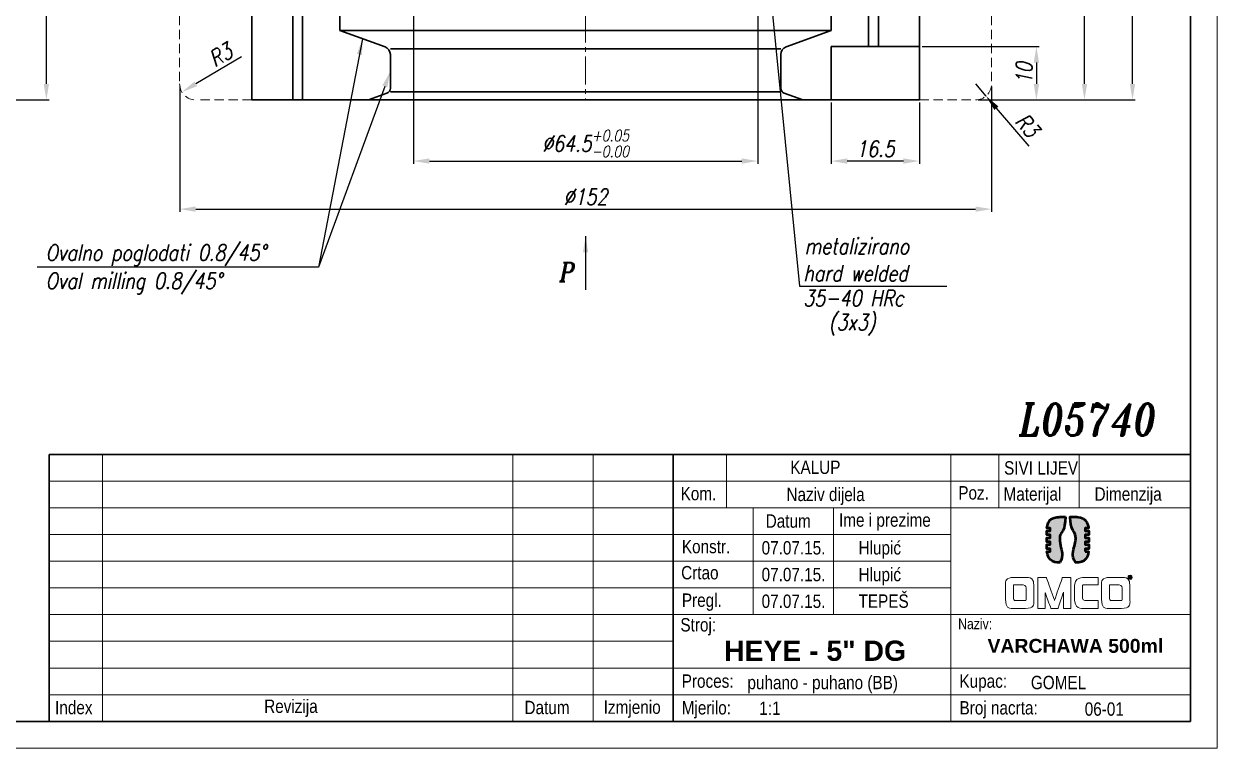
# Model space of a CAD drawing. Extents: x -180 to 1007, y -94 to 522.
# Drawn here: x 208.1 to 431.5, y -94.1 to 41.5 of the extents above; entities that cross this region are included whole.
import ezdxf
from ezdxf import colors
from ezdxf.entities.mleader import LeaderData, LeaderLine
from ezdxf.math import Vec2, Vec3

# ---------------------------------------------------------------- set-up
doc = ezdxf.new("R2010")
doc.units = 0
doc.header["$LTSCALE"] = 7
doc.header["$MEASUREMENT"] = 0
doc.linetypes.add('CENTER2', pattern=[1.125, 0.75, -0.125, 0.125, -0.125])
doc.linetypes.add('HIDDEN', pattern=[0.375, 0.25, -0.125])
doc.layers.get('0').update_dxf_attribs({"linetype": 'CONTINUOUS', "lineweight": 15})
for name, color, linetype, lineweight in [('1', 1, 'CENTER2', 15), ('2', 2, 'HIDDEN', 15), ('3', 3, 'CONTINUOUS', 30), ('4', 5, 'CONTINUOUS', 50), ('ENGLISH', 252, 'CONTINUOUS', 18)]:
    doc.layers.add(name, color=color, linetype=linetype, lineweight=lineweight)
doc.styles.add('ITALICT', font='ITALICT.shx', dxfattribs={"width": 0.8, "height": 3})
doc.styles.get("Standard").update_dxf_attribs({"font": 'isocp.shx', "height": 3})
doc.styles.add('style2', font='swissc.ttf')
doc.dimstyles.get("Standard").update_dxf_attribs({"dimtxt": 3, "dimasz": 3, "dimexe": 0.5, "dimexo": 0.5, "dimgap": 0.8, "dimtad": 1, "dimdsep": 46, "dimtxsty": 'ITALICT', "dimcen": 0.09, "dimazin": 2, "dimtfac": 1, "dimtmove": 0, "dimatfit": 3, "dimfxl": 1, "dimtolj": 1, "dimtzin": 0, "dimarcsym": 0})

# ---------------------------------------------------------------- blocks, each defined once
blk = doc.blocks.new('*D32')
at = {"color": 0, "lineweight": -2, "transparency": 16777216}
for p, q in [((281.03, 57.17), (281.03, 15.28)), ((345.48, 57.17), (345.48, 15.28)), ((284.03, 15.78), (342.48, 15.78))]:
    blk.add_line(p, q, dxfattribs=at)
at = {"color": 0, "transparency": 16777216}
for points in [[(284.03, 16.28), (284.03, 15.28), (281.03, 15.78)], [(342.48, 16.28), (342.48, 15.28), (345.48, 15.78)]]:
    blk.add_solid(points, dxfattribs=at)
at = {"color": 0, "transparency": 16777216, "insert": (313.26, 19.06), "char_height": 3, "attachment_point": 5, "style": 'ITALICT'}
blk.add_mtext('\\A1;%%c64.5{}{\\H0.71x;\\C3;\\S+0.05^ -0.00;}', dxfattribs=at)
blk = doc.blocks.new('*D42')
at = {"color": 0, "lineweight": -2, "transparency": 16777216}
for p, q in [((368.58, 87.22), (416.16, 87.22)), ((415.66, 30.22), (415.66, 84.22)), ((386.76, 27.22), (416.16, 27.22))]:
    blk.add_line(p, q, dxfattribs=at)
at = {"color": 0, "transparency": 16777216}
for points in [[(415.16, 84.22), (416.16, 84.22), (415.66, 87.22)], [(415.16, 30.22), (416.16, 30.22), (415.66, 27.22)]]:
    blk.add_solid(points, dxfattribs=at)
at = {"color": 0, "transparency": 16777216, "insert": (413.36, 54.72), "char_height": 3, "attachment_point": 5, "rotation": 90, "style": 'ITALICT'}
blk.add_mtext('\\A1;60', dxfattribs=at)
blk = doc.blocks.new('*D57')
at = {"color": 0, "lineweight": -2, "transparency": 16777216}
for p, q in [((237.26, 29.72), (237.26, 6.28)), ((389.26, 29.72), (389.26, 6.28)), ((240.26, 6.78), (386.26, 6.78))]:
    blk.add_line(p, q, dxfattribs=at)
at = {"color": 0, "transparency": 16777216}
for points in [[(240.26, 7.28), (240.26, 6.28), (237.26, 6.78)], [(386.26, 7.28), (386.26, 6.28), (389.26, 6.78)]]:
    blk.add_solid(points, dxfattribs=at)
at = {"color": 0, "transparency": 16777216, "insert": (313.26, 9.08), "char_height": 3, "attachment_point": 5, "style": 'ITALICT'}
blk.add_mtext('\\A1;%%c152', dxfattribs=at)
blk = doc.blocks.new('*D66')
at = {"color": 0, "lineweight": -2, "transparency": 16777216}
blk.add_line((248.86, 35.31), (240.26, 30.22), dxfattribs=at)
at = {"color": 0, "transparency": 16777216}
blk.add_solid([(240, 30.65), (240.51, 29.79), (237.67, 28.69)], dxfattribs=at)
at = {"color": 0, "transparency": 16777216, "insert": (244.94, 35.66), "char_height": 3, "attachment_point": 5, "rotation": 30.5991, "style": 'ITALICT'}
blk.add_mtext('\\A1;R3', dxfattribs=at)
blk = doc.blocks.new('*D86')
at = {"color": 0, "lineweight": -2, "transparency": 16777216}
for p, q in [((376.26, 62.22), (407.16, 62.22)), ((406.66, 30.22), (406.66, 59.22)), ((386.76, 27.22), (407.16, 27.22))]:
    blk.add_line(p, q, dxfattribs=at)
at = {"color": 0, "transparency": 16777216}
for points in [[(406.16, 59.22), (407.16, 59.22), (406.66, 62.22)], [(406.16, 30.22), (407.16, 30.22), (406.66, 27.22)]]:
    blk.add_solid(points, dxfattribs=at)
at = {"color": 0, "transparency": 16777216, "insert": (404.36, 44.72), "char_height": 3, "attachment_point": 5, "rotation": 90, "style": 'ITALICT'}
blk.add_mtext('\\A1;35', dxfattribs=at)
blk = doc.blocks.new('*D87')
at = {"color": 0, "lineweight": -2, "transparency": 16777216}
for p, q in [((386.26, 30.22), (388.22, 27.95)), ((396.32, 18.56), (390.18, 25.68))]:
    blk.add_line(p, q, dxfattribs=at)
at = {"color": 0, "transparency": 16777216}
blk.add_solid([(390.56, 26), (389.8, 25.35), (388.22, 27.95)], dxfattribs=at)
at = {"color": 0, "transparency": 16777216, "insert": (395.97, 22.49), "char_height": 3, "attachment_point": 5, "rotation": 310.8206, "style": 'ITALICT'}
blk.add_mtext('\\A1;R3', dxfattribs=at)
blk = doc.blocks.new('*D88')
at = {"color": 0, "lineweight": -2, "transparency": 16777216}
for p, q in [((359.26, 26.72), (359.26, 15.28)), ((375.76, 26.72), (375.76, 15.28)), ((372.76, 15.78), (362.26, 15.78))]:
    blk.add_line(p, q, dxfattribs=at)
at = {"color": 0, "transparency": 16777216}
for points in [[(362.26, 16.28), (362.26, 15.28), (359.26, 15.78)], [(372.76, 16.28), (372.76, 15.28), (375.76, 15.78)]]:
    blk.add_solid(points, dxfattribs=at)
at = {"color": 0, "transparency": 16777216, "insert": (367.51, 18.08), "char_height": 3, "attachment_point": 5, "style": 'ITALICT'}
blk.add_mtext('\\A1;16.5', dxfattribs=at)
blk = doc.blocks.new('*D89')
at = {"color": 0, "lineweight": -2, "transparency": 16777216}
for p, q in [((376.26, 37.22), (398.16, 37.22)), ((397.66, 34.22), (397.66, 30.22)), ((386.76, 27.22), (398.16, 27.22))]:
    blk.add_line(p, q, dxfattribs=at)
at = {"color": 0, "transparency": 16777216}
for points in [[(397.16, 34.22), (398.16, 34.22), (397.66, 37.22)], [(397.16, 30.22), (398.16, 30.22), (397.66, 27.22)]]:
    blk.add_solid(points, dxfattribs=at)
at = {"color": 0, "transparency": 16777216, "insert": (395.36, 32.22), "char_height": 3, "attachment_point": 5, "rotation": 90, "style": 'ITALICT'}
blk.add_mtext('\\A1;10', dxfattribs=at)
blk = doc.blocks.new('*D97')
at = {"color": 0, "lineweight": -2, "transparency": 16777216}
for p, q in [((148.23, 204.22), (212.8, 204.22)), ((212.3, 30.22), (212.3, 201.22)), ((147.38, 27.22), (212.8, 27.22))]:
    blk.add_line(p, q, dxfattribs=at)
at = {"color": 0, "transparency": 16777216}
for points in [[(211.8, 201.22), (212.8, 201.22), (212.3, 204.22)], [(211.8, 30.22), (212.8, 30.22), (212.3, 27.22)]]:
    blk.add_solid(points, dxfattribs=at)
at = {"color": 0, "transparency": 16777216, "insert": (210, 106.26), "char_height": 3, "attachment_point": 5, "rotation": 90, "style": 'ITALICT'}
blk.add_mtext('\\A1;177', dxfattribs=at)

msp = doc.modelspace()

# ---------------------------------------------------------------- hatches: boundary and pattern name
at = {"layer": '4'}
h = msp.add_hatch(color=142, dxfattribs=at)
edge = h.paths.add_edge_path()
edge.add_spline(control_points=[(399.6271, -57.3266), (399.6271, -57.3266), (399.6271, -57.3266), (399.6271, -57.3266), (399.6271, -57.3266), (399.8498, -59.2961), (401.5897, -59.3975), (401.8468, -59.3975), (401.8468, -59.3975), (401.8468, -59.3975), (402.0398, -59.3975), (402.0398, -59.3975), (402.0398, -59.3975), (402.9534, -58.0838), (402.0332, -56.1691), (402.0332, -54.8003), (402.0332, -54.8003), (402.0332, -53.7254), (402.9796, -53.4377), (403.0833, -50.8583), (403.0833, -50.8583), (401.9914, -50.8583), (401.9914, -50.8583), (401.9914, -50.8583), (400.1482, -50.8583), (399.728, -52.28), (399.632, -52.9292)], knot_values=[0.8095238, 0.8095238, 0.8095238, 0.8095238, 0.80952381, 0.80952381, 0.80952381, 0.80952381, 0.85714286, 0.85714286, 0.85714286, 0.85714286, 0.9047619, 0.9047619, 0.9047619, 0.90476191, 0.95238095, 0.95238095, 0.95238095, 0.95238095, 1, 1, 1, 1.04761905, 1.04761905, 1.04761905, 1.04761905, 1.0952381, 1.0952381, 1.0952381, 1.0952381], degree=3, periodic=0)
edge.add_spline(control_points=[(399.632, -52.9292), (399.632, -52.9292), (400.257, -52.9292), (400.257, -52.9292)], knot_values=[0.0952381, 0.0952381, 0.0952381, 0.0952381, 0.14285714, 0.14285714, 0.14285714, 0.14285714], degree=3, periodic=0)
edge.add_spline(control_points=[(400.257, -52.9292), (400.257, -52.9292), (400.257, -52.9292), (400.257, -52.9292), (400.257, -52.9292), (400.257, -52.9292), (400.257, -53.4522), (400.257, -53.4522)], knot_values=[0.14285714, 0.14285714, 0.14285714, 0.14285714, 0.14285714, 0.14285714, 0.14285714, 0.14285714, 0.19047619, 0.19047619, 0.19047619, 0.19047619], degree=3, periodic=0)
edge.add_spline(control_points=[(400.257, -53.4522), (400.257, -53.4522), (400.257, -53.4522), (400.257, -53.4522), (400.257, -53.4522), (400.257, -53.4522), (399.6033, -53.4522), (399.6033, -53.4522)], knot_values=[0.19047619, 0.19047619, 0.19047619, 0.19047619, 0.19047619, 0.19047619, 0.19047619, 0.19047619, 0.23809523, 0.23809523, 0.23809523, 0.23809523], degree=3, periodic=0)
edge.add_spline(control_points=[(399.6033, -53.4522), (399.6033, -53.4522), (399.6033, -53.4522), (399.6033, -53.4522), (399.6033, -53.4522), (399.6033, -53.4522), (399.6033, -54.2207), (399.6033, -54.2207)], knot_values=[0.23809523, 0.23809523, 0.23809523, 0.23809523, 0.23809524, 0.23809524, 0.23809524, 0.23809524, 0.28571428, 0.28571428, 0.28571428, 0.28571428], degree=3, periodic=0)
edge.add_spline(control_points=[(399.6033, -54.2207), (399.6033, -54.2207), (399.6033, -54.2207), (399.6033, -54.2207), (399.6033, -54.2207), (399.6033, -54.2207), (400.257, -54.2207), (400.257, -54.2207)], knot_values=[0.28571428, 0.28571428, 0.28571428, 0.28571428, 0.28571429, 0.28571429, 0.28571429, 0.28571429, 0.33333333, 0.33333333, 0.33333333, 0.33333333], degree=3, periodic=0)
edge.add_spline(control_points=[(400.257, -54.2207), (400.257, -54.2207), (400.257, -54.2207), (400.257, -54.2207), (400.257, -54.2207), (400.257, -54.2207), (400.257, -54.7436), (400.257, -54.7436)], knot_values=[0.33333333, 0.33333333, 0.33333333, 0.33333333, 0.33333333, 0.33333333, 0.33333333, 0.33333333, 0.38095238, 0.38095238, 0.38095238, 0.38095238], degree=3, periodic=0)
edge.add_spline(control_points=[(400.257, -54.7436), (400.257, -54.7436), (400.257, -54.7436), (400.257, -54.7436), (400.257, -54.7436), (400.257, -54.7436), (399.6033, -54.7436), (399.6033, -54.7436)], knot_values=[0.38095238, 0.38095238, 0.38095238, 0.38095238, 0.38095238, 0.38095238, 0.38095238, 0.38095238, 0.42857143, 0.42857143, 0.42857143, 0.42857143], degree=3, periodic=0)
edge.add_spline(control_points=[(399.6033, -54.7436), (399.6033, -54.7436), (399.6033, -54.7436), (399.6033, -54.7436), (399.6033, -54.7436), (399.6033, -54.7436), (399.6033, -55.5121), (399.6033, -55.5121)], knot_values=[0.42857143, 0.42857143, 0.42857143, 0.42857143, 0.42857143, 0.42857143, 0.42857143, 0.42857143, 0.47619047, 0.47619047, 0.47619047, 0.47619047], degree=3, periodic=0)
edge.add_spline(control_points=[(399.6033, -55.5121), (399.6033, -55.5121), (399.6033, -55.5121), (399.6033, -55.5121), (399.6033, -55.5121), (399.6033, -55.5121), (400.257, -55.5121), (400.257, -55.5121)], knot_values=[0.47619047, 0.47619047, 0.47619047, 0.47619047, 0.47619048, 0.47619048, 0.47619048, 0.47619048, 0.52380952, 0.52380952, 0.52380952, 0.52380952], degree=3, periodic=0)
edge.add_spline(control_points=[(400.257, -55.5121), (400.257, -55.5121), (400.257, -55.5121), (400.257, -55.5121), (400.257, -55.5121), (400.257, -55.5121), (400.257, -56.0351), (400.257, -56.0351)], knot_values=[0.52380952, 0.52380952, 0.52380952, 0.52380952, 0.52380952, 0.52380952, 0.52380952, 0.52380952, 0.57142857, 0.57142857, 0.57142857, 0.57142857], degree=3, periodic=0)
edge.add_spline(control_points=[(400.257, -56.0351), (400.257, -56.0351), (400.257, -56.0351), (400.257, -56.0351), (400.257, -56.0351), (400.257, -56.0351), (399.6033, -56.0351), (399.6033, -56.0351)], knot_values=[0.57142857, 0.57142857, 0.57142857, 0.57142857, 0.57142857, 0.57142857, 0.57142857, 0.57142857, 0.61904761, 0.61904761, 0.61904761, 0.61904761], degree=3, periodic=0)
edge.add_spline(control_points=[(399.6033, -56.0351), (399.6033, -56.0351), (399.6033, -56.0351), (399.6033, -56.0351), (399.6033, -56.0351), (399.6033, -56.0351), (399.6033, -56.8036), (399.6033, -56.8036)], knot_values=[0.61904761, 0.61904761, 0.61904761, 0.61904761, 0.61904762, 0.61904762, 0.61904762, 0.61904762, 0.66666666, 0.66666666, 0.66666666, 0.66666666], degree=3, periodic=0)
edge.add_spline(control_points=[(399.6033, -56.8036), (399.6033, -56.8036), (399.6033, -56.8036), (399.6033, -56.8036), (399.6033, -56.8036), (399.6033, -56.8036), (400.257, -56.8036), (400.257, -56.8036)], knot_values=[0.66666666, 0.66666666, 0.66666666, 0.66666666, 0.66666667, 0.66666667, 0.66666667, 0.66666667, 0.71428571, 0.71428571, 0.71428571, 0.71428571], degree=3, periodic=0)
edge.add_spline(control_points=[(400.257, -56.8036), (400.257, -56.8036), (400.257, -56.8036), (400.257, -56.8036), (400.257, -56.8036), (400.257, -56.8036), (400.257, -57.3266), (400.257, -57.3266)], knot_values=[0.71428571, 0.71428571, 0.71428571, 0.71428571, 0.71428571, 0.71428571, 0.71428571, 0.71428572, 0.76190476, 0.76190476, 0.76190476, 0.76190476], degree=3, periodic=0)
edge.add_spline(control_points=[(400.257, -57.3266), (400.257, -57.3266), (400.257, -57.3266), (400.257, -57.3266), (400.257, -57.3266), (400.257, -57.3266), (399.6271, -57.3266), (399.6271, -57.3266)], knot_values=[0.76190476, 0.76190476, 0.76190476, 0.76190476, 0.76190476, 0.76190476, 0.76190476, 0.76190476, 0.8095238, 0.8095238, 0.8095238, 0.8095238], degree=3, periodic=0)
h = msp.add_hatch(color=253, dxfattribs=at)
edge = h.paths.add_edge_path()
edge.add_spline(control_points=[(406.7946, -55.5121), (406.7946, -55.5121), (406.7946, -55.5121), (406.7946, -55.5121), (406.7946, -55.5121), (406.7946, -55.5121), (407.4483, -55.5121), (407.4483, -55.5121)], knot_values=[0.23809524, 0.23809524, 0.23809524, 0.23809524, 0.23809524, 0.23809524, 0.23809524, 0.23809524, 0.28571428, 0.28571428, 0.28571428, 0.28571428], degree=3, periodic=0)
edge.add_spline(control_points=[(407.4483, -55.5121), (407.4483, -55.5121), (407.4483, -55.5121), (407.4483, -55.5121), (407.4483, -55.5121), (407.4483, -55.5121), (407.4483, -54.7436), (407.4483, -54.7436)], knot_values=[0.28571428, 0.28571428, 0.28571428, 0.28571428, 0.28571429, 0.28571429, 0.28571429, 0.28571429, 0.33333333, 0.33333333, 0.33333333, 0.33333333], degree=3, periodic=0)
edge.add_spline(control_points=[(407.4483, -54.7436), (407.4483, -54.7436), (407.4483, -54.7436), (407.4483, -54.7436), (407.4483, -54.7436), (407.4483, -54.7436), (406.7946, -54.7436), (406.7946, -54.7436)], knot_values=[0.33333333, 0.33333333, 0.33333333, 0.33333333, 0.33333333, 0.33333333, 0.33333333, 0.33333333, 0.38095237, 0.38095237, 0.38095237, 0.38095237], degree=3, periodic=0)
edge.add_spline(control_points=[(406.7946, -54.7436), (406.7946, -54.7436), (406.7946, -54.7436), (406.7946, -54.7436), (406.7946, -54.7436), (406.7946, -54.7436), (406.7946, -54.2207), (406.7946, -54.2207)], knot_values=[0.38095237, 0.38095237, 0.38095237, 0.38095237, 0.38095238, 0.38095238, 0.38095238, 0.38095238, 0.42857143, 0.42857143, 0.42857143, 0.42857143], degree=3, periodic=0)
edge.add_spline(control_points=[(406.7946, -54.2207), (406.7946, -54.2207), (406.7946, -54.2207), (406.7946, -54.2207), (406.7946, -54.2207), (406.7946, -54.2207), (407.4483, -54.2207), (407.4483, -54.2207)], knot_values=[0.42857143, 0.42857143, 0.42857143, 0.42857143, 0.42857143, 0.42857143, 0.42857143, 0.42857143, 0.47619047, 0.47619047, 0.47619047, 0.47619047], degree=3, periodic=0)
edge.add_spline(control_points=[(407.4483, -54.2207), (407.4483, -54.2207), (407.4483, -54.2207), (407.4483, -54.2207), (407.4483, -54.2207), (407.4483, -54.2207), (407.4483, -53.4522), (407.4483, -53.4522)], knot_values=[0.47619047, 0.47619047, 0.47619047, 0.47619047, 0.47619048, 0.47619048, 0.47619048, 0.47619048, 0.52380952, 0.52380952, 0.52380952, 0.52380952], degree=3, periodic=0)
edge.add_spline(control_points=[(407.4483, -53.4522), (407.4483, -53.4522), (407.4483, -53.4522), (407.4483, -53.4522), (407.4483, -53.4522), (407.4483, -53.4522), (406.7946, -53.4522), (406.7946, -53.4522)], knot_values=[0.52380952, 0.52380952, 0.52380952, 0.52380952, 0.52380952, 0.52380952, 0.52380952, 0.52380952, 0.57142857, 0.57142857, 0.57142857, 0.57142857], degree=3, periodic=0)
edge.add_spline(control_points=[(406.7946, -53.4522), (406.7946, -53.4522), (406.7946, -53.4522), (406.7946, -53.4522), (406.7946, -53.4522), (406.7946, -53.4522), (406.7946, -52.9292), (406.7946, -52.9292)], knot_values=[0.57142857, 0.57142857, 0.57142857, 0.57142857, 0.57142857, 0.57142857, 0.57142857, 0.57142857, 0.61904761, 0.61904761, 0.61904761, 0.61904761], degree=3, periodic=0)
edge.add_spline(control_points=[(406.7946, -52.9292), (406.7946, -52.9292), (406.7946, -52.9292), (406.7946, -52.9292), (406.7946, -52.9292), (406.7946, -52.9292), (407.4226, -52.9292), (407.4226, -52.9292)], knot_values=[0.61904761, 0.61904761, 0.61904761, 0.61904761, 0.61904762, 0.61904762, 0.61904762, 0.61904762, 0.66666666, 0.66666666, 0.66666666, 0.66666666], degree=3, periodic=0)
edge.add_spline(control_points=[(407.4226, -52.9292), (407.4226, -52.9292), (407.4226, -52.9292), (407.4226, -52.9292), (407.4226, -52.9292), (407.1927, -50.9726), (405.4614, -50.8583), (405.2048, -50.8583), (405.2048, -50.8583), (405.2048, -50.8583), (403.968, -50.8583), (403.968, -50.8583)], knot_values=[0.66666666, 0.66666666, 0.66666666, 0.66666666, 0.66666667, 0.66666667, 0.66666667, 0.66666667, 0.71428571, 0.71428571, 0.71428571, 0.71428572, 0.76190476, 0.76190476, 0.76190476, 0.76190476], degree=3, periodic=0)
edge.add_spline(control_points=[(403.968, -50.8583), (403.968, -50.8583), (403.968, -50.8583), (403.968, -50.8583), (403.968, -50.8583), (404.0718, -53.4377), (405.0187, -53.7254), (405.0187, -54.8003), (405.0187, -54.8003), (405.0187, -56.1691), (404.0982, -58.0838), (405.0118, -59.3975), (405.0118, -59.3975), (405.0118, -59.3975), (405.0745, -59.3975), (405.0745, -59.3975), (405.0745, -59.3975), (406.9177, -59.3975), (407.3294, -57.9758), (407.4214, -57.3266)], knot_values=[0.76190476, 0.76190476, 0.76190476, 0.76190476, 0.76190476, 0.76190476, 0.76190476, 0.76190476, 0.80952381, 0.80952381, 0.80952381, 0.80952381, 0.85714286, 0.85714286, 0.85714286, 0.85714286, 0.9047619, 0.9047619, 0.9047619, 0.90476191, 0.95238095, 0.95238095, 0.95238095, 0.95238095], degree=3, periodic=0)
edge.add_spline(control_points=[(407.4214, -57.3266), (407.4214, -57.3266), (406.7946, -57.3266), (406.7946, -57.3266), (406.7946, -57.3266), (406.7946, -56.8036), (406.7946, -56.8036)], knot_values=[0.95238095, 0.95238095, 0.95238095, 0.95238095, 1, 1, 1, 1.04761905, 1.04761905, 1.04761905, 1.04761905], degree=3, periodic=0)
edge.add_spline(control_points=[(406.7946, -56.8036), (406.7946, -56.8036), (406.7946, -56.8036), (406.7946, -56.8036), (406.7946, -56.8036), (406.7946, -56.8036), (407.4483, -56.8036), (407.4483, -56.8036)], knot_values=[0.04761905, 0.04761905, 0.04761905, 0.04761905, 0.04761905, 0.04761905, 0.04761905, 0.04761905, 0.09523809, 0.09523809, 0.09523809, 0.09523809], degree=3, periodic=0)
edge.add_spline(control_points=[(407.4483, -56.8036), (407.4483, -56.8036), (407.4483, -56.8036), (407.4483, -56.8036), (407.4483, -56.8036), (407.4483, -56.8036), (407.4483, -56.0351), (407.4483, -56.0351)], knot_values=[0.09523809, 0.09523809, 0.09523809, 0.09523809, 0.0952381, 0.0952381, 0.0952381, 0.0952381, 0.14285714, 0.14285714, 0.14285714, 0.14285714], degree=3, periodic=0)
edge.add_spline(control_points=[(407.4483, -56.0351), (407.4483, -56.0351), (407.4483, -56.0351), (407.4483, -56.0351), (407.4483, -56.0351), (407.4483, -56.0351), (406.7946, -56.0351), (406.7946, -56.0351)], knot_values=[0.14285714, 0.14285714, 0.14285714, 0.14285714, 0.14285714, 0.14285714, 0.14285714, 0.14285714, 0.19047619, 0.19047619, 0.19047619, 0.19047619], degree=3, periodic=0)
edge.add_spline(control_points=[(406.7946, -56.0351), (406.7946, -56.0351), (406.7946, -56.0351), (406.7946, -56.0351), (406.7946, -56.0351), (406.7946, -56.0351), (406.7946, -55.5121), (406.7946, -55.5121)], knot_values=[0.19047619, 0.19047619, 0.19047619, 0.19047619, 0.19047619, 0.19047619, 0.19047619, 0.19047619, 0.23809524, 0.23809524, 0.23809524, 0.23809524], degree=3, periodic=0)

# ---------------------------------------------------------------- linework, layer by layer
for p, q in [((431.4997, 506.465), (431.4997, -94.1371)), ((222.8161, -39.1371), (222.8161, -89.1371)), ((299.6579, -39.1371), (299.6579, -89.1371)), ((314.6579, -39.1371), (314.6579, -89.1371)), ((339.6579, -39.1371), (339.6579, -49.1371)), ((381.6579, -39.1371), (381.6579, -89.1371)), ((390.6579, -39.1371), (390.6579, -49.1371)), ((405.6579, -39.1371), (405.6579, -49.1371)), ((212.8161, -44.1371), (426.4997, -44.1371)), ((426.4997, -49.1371), (212.8161, -49.1371)), ((344.6579, -49.1371), (344.6579, -69.1371)), ((359.6579, -49.1371), (359.6579, -69.1371)), ((212.8161, -54.1371), (381.6579, -54.1371)), ((212.8161, -59.1371), (381.6579, -59.1371)), ((212.8161, -64.1371), (381.6579, -64.1371)), ((212.8161, -69.1371), (426.4997, -69.1371)), ((329.6579, -74.1371), (212.8161, -74.1371)), ((212.8161, -79.1371), (426.4997, -79.1371)), ((212.8161, -84.1371), (426.4997, -84.1371)), ((11.4997, -94.1371), (431.4997, -94.1371))]:
    msp.add_line(p, q)
for points, knots in [([(395.5926, -67.9977), (395.5926, -67.9977), (393.395, -67.9977), (393.395, -67.9977), (393.395, -67.9977), (393.2078, -67.9977), (391.8675, -67.9191), (391.8675, -66.2929), (391.8675, -66.2929), (391.8675, -66.2929), (391.8675, -63.8095), (391.8675, -63.8095), (391.8675, -63.8095), (391.8675, -63.8095), (391.8675, -62.1834), (393.4934, -62.1834), (393.4934, -62.1834), (393.4934, -62.1834), (395.6813, -62.1834), (395.6813, -62.1834), (395.6813, -62.1834), (395.8685, -62.1834), (397.2088, -62.2722), (397.2088, -63.8982), (397.2088, -63.8982), (397.2088, -63.8982), (397.2088, -66.3717), (397.2088, -66.3717), (397.2088, -66.3717), (397.2088, -66.3717), (397.2187, -67.9977), (395.5926, -67.9977)], [0, 0, 0, 0, 0.125, 0.125, 0.125, 0.1875, 0.25, 0.25, 0.25, 0.3125, 0.375, 0.375, 0.375, 0.4375, 0.5, 0.5, 0.5, 0.5625, 0.625, 0.625, 0.625, 0.6875, 0.75, 0.75, 0.75, 0.8125, 0.875, 0.875, 0.875, 0.9375, 1, 1, 1, 1]), ([(402.7472, -67.9977), (402.7472, -67.9977), (402.7472, -64.9526), (402.7472, -64.9526), (402.7472, -64.9526), (402.7472, -64.9526), (401.6829, -67.9977), (401.6829, -67.9977), (401.6829, -67.9977), (401.6829, -67.9977), (400.4017, -67.9977), (400.4017, -67.9977), (400.4017, -67.9977), (400.4017, -67.9977), (399.3178, -65.0904), (399.3178, -65.0904), (399.3178, -65.0904), (399.3178, -65.0904), (399.3178, -67.9977), (399.3178, -67.9977), (399.3178, -67.9977), (399.3178, -67.9977), (397.9478, -67.9977), (397.9478, -67.9977), (397.9478, -67.9977), (397.9478, -67.9977), (397.9478, -62.1834), (397.9478, -62.1834), (397.9478, -62.1834), (397.9478, -62.1834), (399.5344, -62.1834), (399.5344, -62.1834), (399.5344, -62.1834), (399.5344, -62.1834), (401.0619, -66.4704), (401.0619, -66.4704), (401.0619, -66.4704), (401.0619, -66.4704), (402.5205, -62.1834), (402.5205, -62.1834), (402.5205, -62.1834), (402.5205, -62.1834), (404.0778, -62.1834), (404.0778, -62.1834), (404.0778, -62.1834), (404.0778, -62.1834), (404.0778, -67.9977), (404.0778, -67.9977), (404.0778, -67.9977), (404.0778, -67.9977), (402.7472, -67.9977), (402.7472, -67.9977)], [0, 0, 0, 0, 0.07692308, 0.07692308, 0.07692308, 0.11538462, 0.15384615, 0.15384615, 0.15384615, 0.19230769, 0.23076923, 0.23076923, 0.23076923, 0.26923077, 0.30769231, 0.30769231, 0.30769231, 0.34615385, 0.38461538, 0.38461538, 0.38461538, 0.42307692, 0.46153846, 0.46153846, 0.46153846, 0.5, 0.53846154, 0.53846154, 0.53846154, 0.57692308, 0.61538462, 0.61538462, 0.61538462, 0.65384615, 0.69230769, 0.69230769, 0.69230769, 0.73076923, 0.76923077, 0.76923077, 0.76923077, 0.80769231, 0.84615385, 0.84615385, 0.84615385, 0.88461538, 0.92307692, 0.92307692, 0.92307692, 0.96153846, 1, 1, 1, 1]), ([(409.2024, -66.5197), (409.2024, -66.5197), (406.8665, -66.5197), (406.8665, -66.5197), (406.8665, -66.5197), (406.2948, -66.5197), (406.2948, -65.8592), (406.2948, -65.8592), (406.2948, -65.8592), (406.2948, -65.8592), (406.2948, -63.7602), (406.2948, -63.7602), (406.2948, -63.7602), (406.2948, -63.573), (406.4822, -63.5632), (406.4822, -63.5632), (406.4822, -63.5632), (406.4822, -63.5632), (409.2024, -63.5632), (409.2024, -63.5632), (409.2024, -63.5632), (409.2024, -63.5632), (409.2024, -62.1834), (409.2024, -62.1834), (409.2024, -62.1834), (409.2024, -62.1834), (406.4429, -62.1834), (406.4429, -62.1834), (406.4429, -62.1834), (404.8168, -62.1834), (404.8168, -63.8095), (404.8168, -63.8095), (404.8168, -63.8095), (404.8168, -63.8095), (404.8168, -66.2929), (404.8168, -66.2929), (404.8168, -66.2929), (404.8168, -67.9191), (406.157, -67.9977), (406.3442, -67.9977), (406.3442, -67.9977), (406.3442, -67.9977), (409.2024, -67.9977), (409.2024, -67.9977), (409.2024, -67.9977), (409.2024, -67.9977), (409.2024, -66.5197), (409.2024, -66.5197)], [0, 0, 0, 0, 0.08333333, 0.08333333, 0.08333333, 0.125, 0.16666667, 0.16666667, 0.16666667, 0.20833333, 0.25, 0.25, 0.25, 0.29166667, 0.33333333, 0.33333333, 0.33333333, 0.375, 0.41666667, 0.41666667, 0.41666667, 0.45833333, 0.5, 0.5, 0.5, 0.54166667, 0.58333333, 0.58333333, 0.58333333, 0.625, 0.66666667, 0.66666667, 0.66666667, 0.70833333, 0.75, 0.75, 0.75, 0.79166667, 0.83333333, 0.83333333, 0.83333333, 0.875, 0.91666667, 0.91666667, 0.91666667, 0.95833333, 1, 1, 1, 1]), ([(413.5678, -67.9977), (413.5678, -67.9977), (411.3702, -67.9977), (411.3702, -67.9977), (411.3702, -67.9977), (411.183, -67.9977), (409.8429, -67.9191), (409.8429, -66.2929), (409.8429, -66.2929), (409.8429, -66.2929), (409.843, -63.8095), (409.843, -63.8095), (409.843, -63.8095), (409.843, -63.8095), (409.8429, -62.1834), (411.4688, -62.1834), (411.4688, -62.1834), (411.4688, -62.1834), (413.6567, -62.1834), (413.6567, -62.1834), (413.6567, -62.1834), (413.8438, -62.1834), (415.1841, -62.2722), (415.1841, -63.8982), (415.1841, -63.8982), (415.1841, -63.8982), (415.1841, -66.3717), (415.1841, -66.3717), (415.1841, -66.3717), (415.1841, -66.3717), (415.1939, -67.9977), (413.5678, -67.9977)], [0, 0, 0, 0, 0.125, 0.125, 0.125, 0.1875, 0.25, 0.25, 0.25, 0.3125, 0.375, 0.375, 0.375, 0.4375, 0.5, 0.5, 0.5, 0.5625, 0.625, 0.625, 0.625, 0.6875, 0.75, 0.75, 0.75, 0.8125, 0.875, 0.875, 0.875, 0.9375, 1, 1, 1, 1]), ([(415.2073, -62.5524), (414.9908, -62.5524), (414.8151, -62.3765), (414.8151, -62.1602), (414.8151, -62.1602), (414.8151, -61.9438), (414.9908, -61.768), (415.2073, -61.768), (415.2073, -61.768), (415.4238, -61.768), (415.5996, -61.9438), (415.5996, -62.1602), (415.5996, -62.1602), (415.5996, -62.3765), (415.4238, -62.5524), (415.2073, -62.5524)], [0, 0, 0, 0, 0.25, 0.25, 0.25, 0.375, 0.5, 0.5, 0.5, 0.625, 0.75, 0.75, 0.75, 0.875, 1, 1, 1, 1]), ([(415.2073, -61.8544), (415.0396, -61.8544), (414.9016, -61.9924), (414.9016, -62.1602), (414.9016, -62.1602), (414.9016, -62.3279), (415.0396, -62.4657), (415.2073, -62.4657), (415.2073, -62.4657), (415.3751, -62.4657), (415.5131, -62.3279), (415.5131, -62.1602), (415.5131, -62.1602), (415.5131, -61.9924), (415.3751, -61.8544), (415.2073, -61.8544)], [0, 0, 0, 0, 0.25, 0.25, 0.25, 0.375, 0.5, 0.5, 0.5, 0.625, 0.75, 0.75, 0.75, 0.875, 1, 1, 1, 1]), ([(415.2965, -62.2277), (415.2965, -62.2277), (415.3778, -62.352), (415.3778, -62.352), (415.3778, -62.352), (415.3778, -62.352), (415.2695, -62.352), (415.2695, -62.352), (415.2695, -62.352), (415.2695, -62.352), (415.202, -62.2413), (415.202, -62.2413), (415.202, -62.2413), (415.202, -62.2413), (415.1585, -62.2413), (415.1585, -62.2413), (415.1585, -62.2413), (415.1585, -62.2413), (415.1585, -62.352), (415.1585, -62.352), (415.1585, -62.352), (415.1585, -62.352), (415.0612, -62.352), (415.0612, -62.352), (415.0612, -62.352), (415.0612, -62.352), (415.0612, -61.9546), (415.0612, -61.9546), (415.0612, -61.9546), (415.0612, -61.9546), (415.2344, -61.9546), (415.2344, -61.9546), (415.2344, -61.9546), (415.2668, -61.9546), (415.3859, -61.9546), (415.3859, -62.0978), (415.3859, -62.0978), (415.3859, -62.1735), (415.34, -62.2113), (415.2965, -62.2277)], [0, 0, 0, 0, 0.1, 0.1, 0.1, 0.15, 0.2, 0.2, 0.2, 0.25, 0.3, 0.3, 0.3, 0.35, 0.4, 0.4, 0.4, 0.45, 0.5, 0.5, 0.5, 0.55, 0.6, 0.6, 0.6, 0.65, 0.7, 0.7, 0.7, 0.75, 0.8, 0.8, 0.8, 0.85, 0.9, 0.9, 0.9, 0.95, 1, 1, 1, 1]), ([(415.21, -62.0383), (415.21, -62.0383), (415.1585, -62.0383), (415.1585, -62.0383), (415.1585, -62.0383), (415.1585, -62.0383), (415.1585, -62.1627), (415.1585, -62.1627), (415.1585, -62.1627), (415.1585, -62.1627), (415.21, -62.1627), (415.21, -62.1627), (415.21, -62.1627), (415.2614, -62.1627), (415.283, -62.1438), (415.283, -62.0978), (415.283, -62.0978), (415.283, -62.0519), (415.2614, -62.0383), (415.21, -62.0383)], [0, 0, 0, 0, 0.2, 0.2, 0.2, 0.3, 0.4, 0.4, 0.4, 0.5, 0.6, 0.6, 0.6, 0.7, 0.8, 0.8, 0.8, 0.9, 1, 1, 1, 1]), ([(395.7305, -64.2332), (395.7305, -64.2332), (395.7305, -63.5632), (395.159, -63.5632), (395.159, -63.5632), (395.159, -63.5632), (393.533, -63.5632), (393.533, -63.5632), (393.533, -63.5632), (393.533, -63.5632), (393.3457, -63.573), (393.3457, -63.7602), (393.3457, -63.7602), (393.3457, -63.7602), (393.3457, -65.8592), (393.3457, -65.8592), (393.3457, -65.8592), (393.3457, -65.8592), (393.3457, -66.5197), (393.9173, -66.5197), (393.9173, -66.5197), (393.9173, -66.5197), (395.5433, -66.5197), (395.5433, -66.5197), (395.5433, -66.5197), (395.5433, -66.5197), (395.7305, -66.5197), (395.7305, -66.3324), (395.7305, -66.3324), (395.7305, -66.3324), (395.7305, -64.2332), (395.7305, -64.2332)], [0, 0, 0, 0, 0.125, 0.125, 0.125, 0.1875, 0.25, 0.25, 0.25, 0.3125, 0.375, 0.375, 0.375, 0.4375, 0.5, 0.5, 0.5, 0.5625, 0.625, 0.625, 0.625, 0.6875, 0.75, 0.75, 0.75, 0.8125, 0.875, 0.875, 0.875, 0.9375, 1, 1, 1, 1]), ([(413.7058, -64.2332), (413.7058, -64.2332), (413.7058, -63.5632), (413.1342, -63.5632), (413.1342, -63.5632), (413.1342, -63.5632), (411.5083, -63.5632), (411.5083, -63.5632), (411.5083, -63.5632), (411.5083, -63.5632), (411.3209, -63.573), (411.3209, -63.7602), (411.3209, -63.7602), (411.3209, -63.7602), (411.3209, -65.8592), (411.3209, -65.8592), (411.3209, -65.8592), (411.3209, -65.8592), (411.3209, -66.5197), (411.8926, -66.5197), (411.8926, -66.5197), (411.8926, -66.5197), (413.5186, -66.5197), (413.5186, -66.5197), (413.5186, -66.5197), (413.5186, -66.5197), (413.7058, -66.5197), (413.7058, -66.3324), (413.7058, -66.3324), (413.7058, -66.3324), (413.7058, -64.2332), (413.7058, -64.2332)], [0, 0, 0, 0, 0.125, 0.125, 0.125, 0.1875, 0.25, 0.25, 0.25, 0.3125, 0.375, 0.375, 0.375, 0.4375, 0.5, 0.5, 0.5, 0.5625, 0.625, 0.625, 0.625, 0.6875, 0.75, 0.75, 0.75, 0.8125, 0.875, 0.875, 0.875, 0.9375, 1, 1, 1, 1])]:
    msp.add_open_spline(points, degree=3, knots=knots)
at = {"layer": '1'}
msp.add_line((313.2561, 279.4683), (313.2561, 27.2183), dxfattribs=at)
at = {"layer": '2'}
for p, q in [((237.2561, 184.7183), (237.2561, 30.2183)), ((389.2561, 184.7183), (389.2561, 30.2183)), ((250.7561, 27.2183), (240.2561, 27.2183)), ((375.7561, 27.2183), (386.2561, 27.2183))]:
    msp.add_line(p, q, dxfattribs=at)
for centre, start, end in [((240.2561, 30.2183), 180, 270), ((386.2561, 30.2183), 270, 0)]:
    msp.add_arc(centre, 3, start, end, dxfattribs=at)
at = {"layer": '3'}
for p, q in [((426.4997, 501.465), (426.4997, -89.1371)), ((250.7561, 279.4683), (250.7561, 27.2183)), ((258.4362, 279.4683), (258.4362, 27.2183)), ((260.2561, 279.4683), (260.2561, 27.2183)), ((366.2561, 279.4683), (366.2561, 37.2183)), ((375.7561, 279.4683), (375.7561, 27.2183)), ((368.0759, 87.2183), (368.0759, 37.2183)), ((267.2561, 52.6183), (267.2561, 40.2178)), ((359.2561, 52.6183), (359.2561, 40.2178)), ((267.2561, 40.2178), (313.2561, 40.2178)), ((275.7191, 37.1375), (267.2561, 40.2178)), ((359.2561, 40.2178), (313.2561, 40.2178)), ((350.793, 37.1375), (359.2561, 40.2178)), ((313.2561, 36.7783), (276.7061, 36.7783)), ((313.2561, 36.7783), (349.8061, 36.7783)), ((359.2561, 37.2183), (375.7561, 37.2183)), ((359.2561, 37.2183), (359.2561, 27.2183)), ((276.7061, 35.7279), (276.7061, 29.4185)), ((349.8061, 35.7279), (349.8061, 29.4185)), ((313.2561, 27.2183), (250.7561, 27.2183)), ((276.0481, 28.4788), (272.5849, 27.2183)), ((276.7061, 28.7183), (313.2561, 28.7183)), ((349.8061, 28.7183), (313.2561, 28.7183)), ((313.2561, 27.2183), (375.7561, 27.2183)), ((350.4641, 28.4788), (353.9273, 27.2183)), ((212.8161, -39.1371), (426.4997, -39.1371)), ((212.8161, -39.1371), (212.8161, -89.1371)), ((329.6579, -39.1371), (329.6579, -89.1371)), ((426.4997, -39.1371), (426.4997, -89.1371)), ((31.4997, -89.1371), (426.4997, -89.1371)), ((212.8161, -89.1371), (426.4997, -89.1371))]:
    msp.add_line(p, q, dxfattribs=at)
for centre, radius, start, end in [((275.2061, 35.7279), 1.5, 0, 70), ((351.3061, 35.7279), 1.5, 110, 180), ((275.7061, 29.4185), 1, 290, 0), ((350.8061, 29.4185), 1, 180, 250)]:
    msp.add_arc(centre, radius, start, end, dxfattribs=at)
at = {"layer": '4', "color": 142}
msp.add_open_spline([(403.0833, -50.8583), (403.0833, -50.8583), (401.9914, -50.8583), (401.9914, -50.8583), (401.9914, -50.8583), (400.1482, -50.8583), (399.728, -52.28), (399.632, -52.9292), (399.632, -52.9292), (399.632, -52.9292), (400.257, -52.9292), (400.257, -52.9292), (400.257, -52.9292), (400.257, -52.9292), (400.257, -53.4522), (400.257, -53.4522), (400.257, -53.4522), (400.257, -53.4522), (399.6033, -53.4522), (399.6033, -53.4522), (399.6033, -53.4522), (399.6033, -53.4522), (399.6033, -54.2207), (399.6033, -54.2207), (399.6033, -54.2207), (399.6033, -54.2207), (400.257, -54.2207), (400.257, -54.2207), (400.257, -54.2207), (400.257, -54.2207), (400.257, -54.7436), (400.257, -54.7436), (400.257, -54.7436), (400.257, -54.7436), (399.6033, -54.7436), (399.6033, -54.7436), (399.6033, -54.7436), (399.6033, -54.7436), (399.6033, -55.5121), (399.6033, -55.5121), (399.6033, -55.5121), (399.6033, -55.5121), (400.257, -55.5121), (400.257, -55.5121), (400.257, -55.5121), (400.257, -55.5121), (400.257, -56.0351), (400.257, -56.0351), (400.257, -56.0351), (400.257, -56.0351), (399.6033, -56.0351), (399.6033, -56.0351), (399.6033, -56.0351), (399.6033, -56.0351), (399.6033, -56.8036), (399.6033, -56.8036), (399.6033, -56.8036), (399.6033, -56.8036), (400.257, -56.8036), (400.257, -56.8036), (400.257, -56.8036), (400.257, -56.8036), (400.257, -57.3266), (400.257, -57.3266), (400.257, -57.3266), (400.257, -57.3266), (399.6271, -57.3266), (399.6271, -57.3266), (399.6271, -57.3266), (399.8498, -59.2961), (401.5897, -59.3975), (401.8468, -59.3975), (401.8468, -59.3975), (401.8468, -59.3975), (402.0398, -59.3975), (402.0398, -59.3975), (402.0398, -59.3975), (402.9534, -58.0838), (402.0332, -56.1691), (402.0332, -54.8003), (402.0332, -54.8003), (402.0332, -53.7254), (402.9796, -53.4377), (403.0833, -50.8583)], degree=3, knots=[0, 0, 0, 0, 0.04761905, 0.04761905, 0.04761905, 0.07142857, 0.0952381, 0.0952381, 0.0952381, 0.11904762, 0.14285714, 0.14285714, 0.14285714, 0.16666667, 0.19047619, 0.19047619, 0.19047619, 0.21428571, 0.23809524, 0.23809524, 0.23809524, 0.26190476, 0.28571429, 0.28571429, 0.28571429, 0.30952381, 0.33333333, 0.33333333, 0.33333333, 0.35714286, 0.38095238, 0.38095238, 0.38095238, 0.4047619, 0.42857143, 0.42857143, 0.42857143, 0.45238095, 0.47619048, 0.47619048, 0.47619048, 0.5, 0.52380952, 0.52380952, 0.52380952, 0.54761905, 0.57142857, 0.57142857, 0.57142857, 0.5952381, 0.61904762, 0.61904762, 0.61904762, 0.64285714, 0.66666667, 0.66666667, 0.66666667, 0.69047619, 0.71428571, 0.71428571, 0.71428571, 0.73809524, 0.76190476, 0.76190476, 0.76190476, 0.78571429, 0.80952381, 0.80952381, 0.80952381, 0.83333333, 0.85714286, 0.85714286, 0.85714286, 0.88095238, 0.9047619, 0.9047619, 0.9047619, 0.92857143, 0.95238095, 0.95238095, 0.95238095, 0.97619048, 1, 1, 1, 1], dxfattribs=at)
at = {"layer": '4', "color": 253}
msp.add_open_spline([(406.7946, -57.3266), (406.7946, -57.3266), (406.7946, -56.8036), (406.7946, -56.8036), (406.7946, -56.8036), (406.7946, -56.8036), (407.4483, -56.8036), (407.4483, -56.8036), (407.4483, -56.8036), (407.4483, -56.8036), (407.4483, -56.0351), (407.4483, -56.0351), (407.4483, -56.0351), (407.4483, -56.0351), (406.7946, -56.0351), (406.7946, -56.0351), (406.7946, -56.0351), (406.7946, -56.0351), (406.7946, -55.5121), (406.7946, -55.5121), (406.7946, -55.5121), (406.7946, -55.5121), (407.4483, -55.5121), (407.4483, -55.5121), (407.4483, -55.5121), (407.4483, -55.5121), (407.4483, -54.7436), (407.4483, -54.7436), (407.4483, -54.7436), (407.4483, -54.7436), (406.7946, -54.7436), (406.7946, -54.7436), (406.7946, -54.7436), (406.7946, -54.7436), (406.7946, -54.2207), (406.7946, -54.2207), (406.7946, -54.2207), (406.7946, -54.2207), (407.4483, -54.2207), (407.4483, -54.2207), (407.4483, -54.2207), (407.4483, -54.2207), (407.4483, -53.4522), (407.4483, -53.4522), (407.4483, -53.4522), (407.4483, -53.4522), (406.7946, -53.4522), (406.7946, -53.4522), (406.7946, -53.4522), (406.7946, -53.4522), (406.7946, -52.9292), (406.7946, -52.9292), (406.7946, -52.9292), (406.7946, -52.9292), (407.4226, -52.9292), (407.4226, -52.9292), (407.4226, -52.9292), (407.1927, -50.9726), (405.4614, -50.8583), (405.2048, -50.8583), (405.2048, -50.8583), (405.2048, -50.8583), (403.968, -50.8583), (403.968, -50.8583), (403.968, -50.8583), (404.0718, -53.4377), (405.0187, -53.7254), (405.0187, -54.8003), (405.0187, -54.8003), (405.0187, -56.1691), (404.0982, -58.0838), (405.0118, -59.3975), (405.0118, -59.3975), (405.0118, -59.3975), (405.0745, -59.3975), (405.0745, -59.3975), (405.0745, -59.3975), (406.9177, -59.3975), (407.3294, -57.9758), (407.4214, -57.3266), (407.4214, -57.3266), (407.4214, -57.3266), (406.7946, -57.3266), (406.7946, -57.3266)], degree=3, knots=[0, 0, 0, 0, 0.04761905, 0.04761905, 0.04761905, 0.07142857, 0.0952381, 0.0952381, 0.0952381, 0.11904762, 0.14285714, 0.14285714, 0.14285714, 0.16666667, 0.19047619, 0.19047619, 0.19047619, 0.21428571, 0.23809524, 0.23809524, 0.23809524, 0.26190476, 0.28571429, 0.28571429, 0.28571429, 0.30952381, 0.33333333, 0.33333333, 0.33333333, 0.35714286, 0.38095238, 0.38095238, 0.38095238, 0.4047619, 0.42857143, 0.42857143, 0.42857143, 0.45238095, 0.47619048, 0.47619048, 0.47619048, 0.5, 0.52380952, 0.52380952, 0.52380952, 0.54761905, 0.57142857, 0.57142857, 0.57142857, 0.5952381, 0.61904762, 0.61904762, 0.61904762, 0.64285714, 0.66666667, 0.66666667, 0.66666667, 0.69047619, 0.71428571, 0.71428571, 0.71428571, 0.73809524, 0.76190476, 0.76190476, 0.76190476, 0.78571429, 0.80952381, 0.80952381, 0.80952381, 0.83333333, 0.85714286, 0.85714286, 0.85714286, 0.88095238, 0.9047619, 0.9047619, 0.9047619, 0.92857143, 0.95238095, 0.95238095, 0.95238095, 0.97619048, 1, 1, 1, 1], dxfattribs=at)

# ---------------------------------------------------------------- texts
at = {"style": 'ITALICT', "width": 0.8}
for s, height, p in [('Ovalno poglodati 0.8/45°', 3, (212.176, -2.8681)), ('metalizirano', 3, (354.294, -1.6506)), ('P', 3.5, (308.386, -6.7435)), ('35-40 HRc', 3, (354.0218, -11.3883)), ('(3x3)', 3, (358.8132, -15.8841)), ('L05740', 6, (394.4453, -35.6309))]:
    msp.add_text(s, height=height, dxfattribs=at).set_placement(p)
at = {"style": 'style2'}
for s, height, p in [('KALUP', 2.5, (351.5836, -42.7969)), ('SIVI LIJEV', 2.5, (391.611, -42.9214)), ('Kom.', 2.5, (331.042, -47.7322)), ('Naziv dijela', 2.5, (350.8703, -47.8833)), ('Poz.', 2.5, (383.0367, -47.5867)), ('Materijal', 2.5, (391.5127, -47.8085)), ('Dimenzija', 2.5, (408.5524, -47.804)), ('Datum', 2.5, (346.9823, -52.8664)), ('Ime i prezime', 2.5, (360.706, -52.6783)), ('Konstr.', 2.5, (331.2841, -57.6522)), ('07.07.15.', 2.5, (346.2169, -57.8825)), ('Hlupić', 2.5, (364.3597, -57.8825)), ('Crtao', 2.5, (331.1511, -62.5351)), ('Hlupić', 2.5, (364.3597, -62.8825)), ('07.07.15.', 2.5, (346.2169, -62.8825)), ('TEPEŠ', 2.5, (364.3597, -67.8566)), ('Pregl.', 2.5, (331.2841, -67.6839)), ('07.07.15.', 2.5, (346.2169, -67.8825)), ('Stroj:', 2.5, (331.0118, -72.2925)), ('Naziv:', 2, (383.0118, -71.8652)), ('Proces:', 2.5, (331.254, -82.8327)), ('Kupac:', 2.5, (383.254, -82.8327)), ('puhano - puhano (BB)', 2.5, (343.5599, -83.1014)), ('GOMEL', 2.5, (396.621, -83.1014)), ('Index', 2.5, (213.9321, -87.7887)), ('Revizija', 2.5, (253.0774, -87.5431)), ('Datum', 2.5, (301.8199, -87.7714)), ('Izmjenio', 2.5, (316.6563, -87.7136)), ('Mjerilo:', 2.5, (331.254, -87.8327)), ('1:1', 2.5, (345.7779, -87.9087)), ('Broj nacrta:', 2.5, (383.267, -87.8356)), ('06-01', 2.5, (406.7101, -88.0671))]:
    msp.add_text(s, height=height, dxfattribs=at).set_placement(p)
at = {"attachment_point": 1}
for s, insert, char_height, width in [('{\\fArial|b1|i0|c238|p34;VARCHAWA 500ml}', (388.5101, -73.684), 2.6, 52.631647), ('{\\fArial|b1|i0|c238|p34;HEYE - 5" DG}', (339.1811, -73.9968), 3.8, 38.107033)]:
    msp.add_mtext(s, dxfattribs=dict(at, insert=insert, char_height=char_height, width=width))
at = {"layer": 'ENGLISH', "style": 'ITALICT', "width": 0.8}
for s, p in [('hard welded', (354.0455, -6.7392)), ('Oval milling 0.8/45°', (212.176, -8.1332))]:
    msp.add_text(s, height=3, dxfattribs=at).set_placement(p)

# ---------------------------------------------------------------- dimensions: what is measured, and where the dimension line sits
for base, p1, p2, picture, middle in [((212.3002, 204.2183), (146.8759, 27.2183), (147.7259, 204.2183), '*D97', (212.3002, 106.2554)), ((415.658, 87.2183), (386.2561, 27.2183), (368.0759, 87.2183), '*D42', (415.658, 54.7183)), ((406.658, 62.2183), (386.2561, 27.2183), (375.7561, 62.2183), '*D86', (406.658, 44.7183))]:
    dim = msp.add_linear_dim(base=base, p1=p1, p2=p2, angle=90, dimstyle='Standard', override={"dimtmove": 0})
    dim.commit()
    dim.dimension.update_dxf_attribs({"geometry": picture, "text_midpoint": middle, "dimtype": 160})
dim = msp.add_linear_dim(base=(345.4811, 15.7781), p1=(281.0311, 57.6683), p2=(345.4811, 57.6683), text='%%c64.5{}{\\H0.71x;\\C3;\\S+0.05^ -0.00;}', dimstyle='Standard', override={"dimtp": 0.05, "dimtm": 0, "dimtmove": 0})
dim.commit()
dim.dimension.update_dxf_attribs({"geometry": '*D32', "text_midpoint": (313.2561, 19.0631)})
dim = msp.add_radius_dim(center=(240.2561, 30.2183), mpoint=(237.6738, 28.6912), dimstyle='Standard', override={"dimtmove": 1})
dim.commit()
dim.dimension.update_dxf_attribs({"geometry": '*D66', "text_midpoint": (246.1092, 33.6796), "dimtype": 164})
dim = msp.add_linear_dim(base=(397.658, 27.2183), p1=(375.7561, 37.2183), p2=(386.2561, 27.2183), angle=90, dimstyle='Standard', override={"dimtmove": 0})
dim.commit()
dim.dimension.update_dxf_attribs({"geometry": '*D89', "text_midpoint": (395.358, 32.2183)})
dim = msp.add_linear_dim(base=(389.2561, 6.7781), p1=(237.2561, 30.2183), p2=(389.2561, 30.2183), text='%%c<>', dimstyle='Standard', override={"dimtmove": 0})
dim.commit()
dim.dimension.update_dxf_attribs({"geometry": '*D57', "text_midpoint": (313.2561, 6.7781), "dimtype": 160})
dim = msp.add_radius_dim(center=(386.2561, 30.2183), mpoint=(388.2172, 27.948), dimstyle='Standard')
dim.commit()
dim.dimension.update_dxf_attribs({"geometry": '*D87', "text_midpoint": (395.9717, 22.4893)})
dim = msp.add_linear_dim(base=(359.2561, 15.7781), p1=(375.7561, 27.2183), p2=(359.2561, 27.2183), dimstyle='Standard')
dim.commit()
dim.dimension.update_dxf_attribs({"geometry": '*D88', "text_midpoint": (367.5061, 18.0781)})

# ---------------------------------------------------------------- leaders
for points, override in [([(271.4876, 38.6776), (263.2653, -4.1055)], {"dimasz": 3, "dimgap": 0.8, "dimtad": 0}), ([(313.2561, 1.6879), (313.2561, -8.3121)], {"dimgap": 0.7, "dimtad": 0})]:
    msp.add_leader(points, dimstyle='Standard', override=override)
ml = msp.add_multileader_mtext('Standard')
ml.set_content('', color=256)
ml.set_leader_properties()
ml.build(insert=Vec2(0, 0))
ml.multileader.update_dxf_attribs({"text_right_attachment_type": 6, "dogleg_length": 0.36, "arrow_head_size": 3})
ctx = ml.context
ctx.base_point, ctx.arrow_head_size, ctx.plane_origin = Vec3(380.8736, -7.6434), 3, Vec3(319.8582, -59.6356)
ctx.right_attachment = 6
notes = []
notes.append((ctx, [(0, (1, 1, 0), (353.2927, -7.6434), (1, 0), 27.5809, [(0, [(346.8837, 56.8585)], 0, [])])]))
ctx.mtext.insert, ctx.mtext.flow_direction = Vec3(382.8736, -5.6434), 5
ml = msp.add_multileader_mtext('Standard')
ml.set_content('', color=256)
ml.set_leader_properties()
ml.build(insert=Vec2(0, 0))
ml.multileader.update_dxf_attribs({"text_right_attachment_type": 6, "dogleg_length": 0.36, "arrow_head_size": 3})
ctx = ml.context
ctx.base_point, ctx.arrow_head_size, ctx.plane_origin = Vec3(208.5699, -2.1055), 3, Vec3(296.6998, -56.0977)
ctx.right_attachment, ctx.text_align_type = 6, 2
notes.append((ctx, [(0, (1, 1, 0), (263.2653, -4.1055), (-1, 0), 50.6954, [(0, [(276.7061, 32.5732)], 0, [])])]))
ctx.mtext.insert, ctx.mtext.alignment, ctx.mtext.flow_direction = Vec3(210.5699, -0.1055), 3, 5
for ctx, leaders in notes:
    for number, flags, end, landing, length, lines in leaders:
        leader = LeaderData()
        leader.index, (leader.has_last_leader_line, leader.has_dogleg_vector, leader.attachment_direction) = number, flags
        leader.last_leader_point, leader.dogleg_vector, leader.dogleg_length = Vec3(end), Vec3(landing), length
        for number, points, colour, breaks in lines:
            line = LeaderLine()
            line.index, line.vertices, line.color, line.breaks = number, Vec3.list(points), colors.encode_raw_color(colour), breaks
            leader.lines.append(line)
        ctx.leaders.append(leader)

doc.saveas('drawing.dxf')
